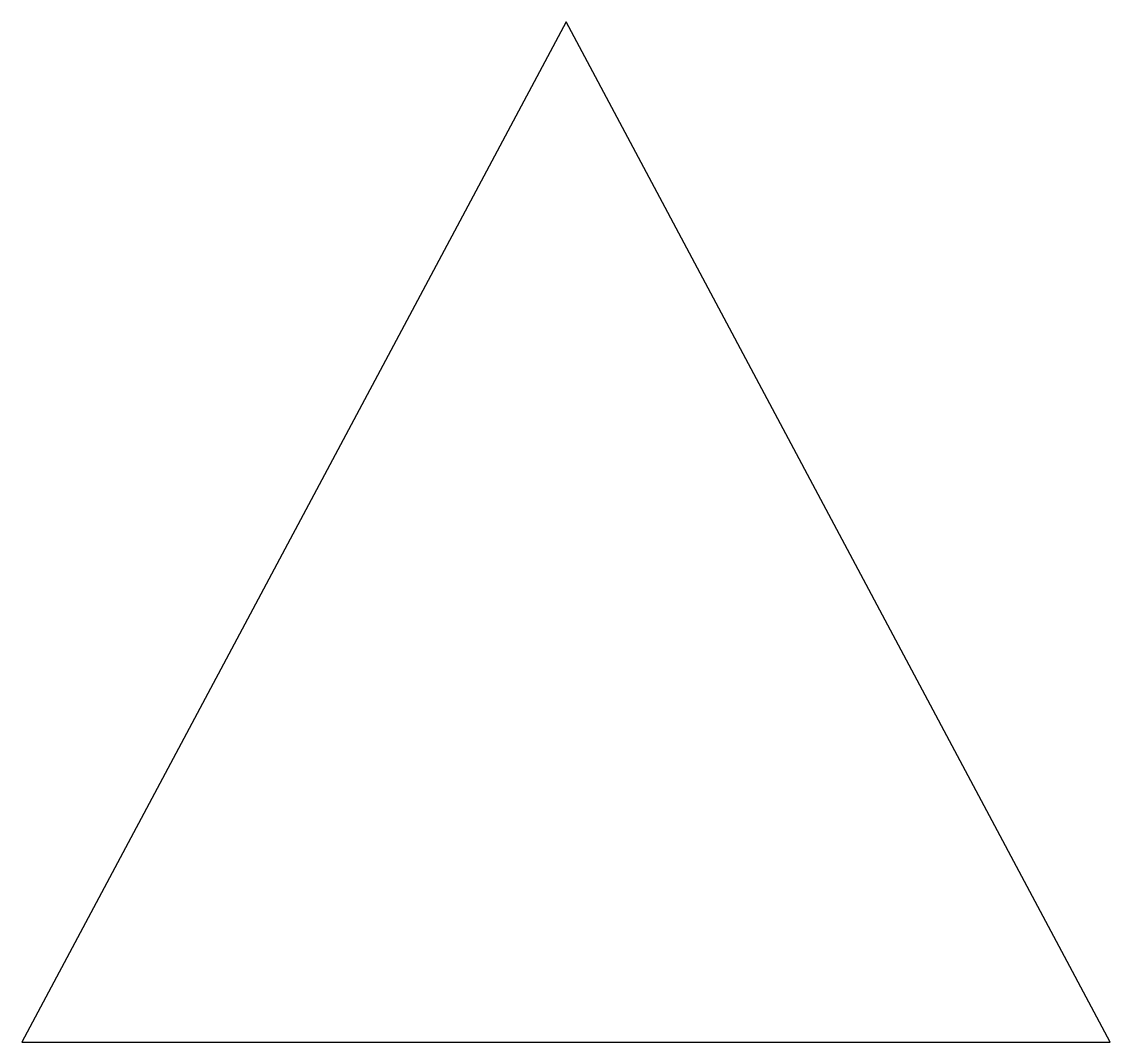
# Model space of a CAD drawing. Header units: millimetres. Extents: x 0 to 158, y 0 to 148.
import ezdxf

# ---------------------------------------------------------------- set-up
doc = ezdxf.new("R2010")
doc.units = ezdxf.units.MM

msp = doc.modelspace()

# ---------------------------------------------------------------- linework, layer by layer
msp.add_lwpolyline([(79.05, 148.12), (0, 0), (158.1, 0)], close=True)

doc.saveas('drawing.dxf')
